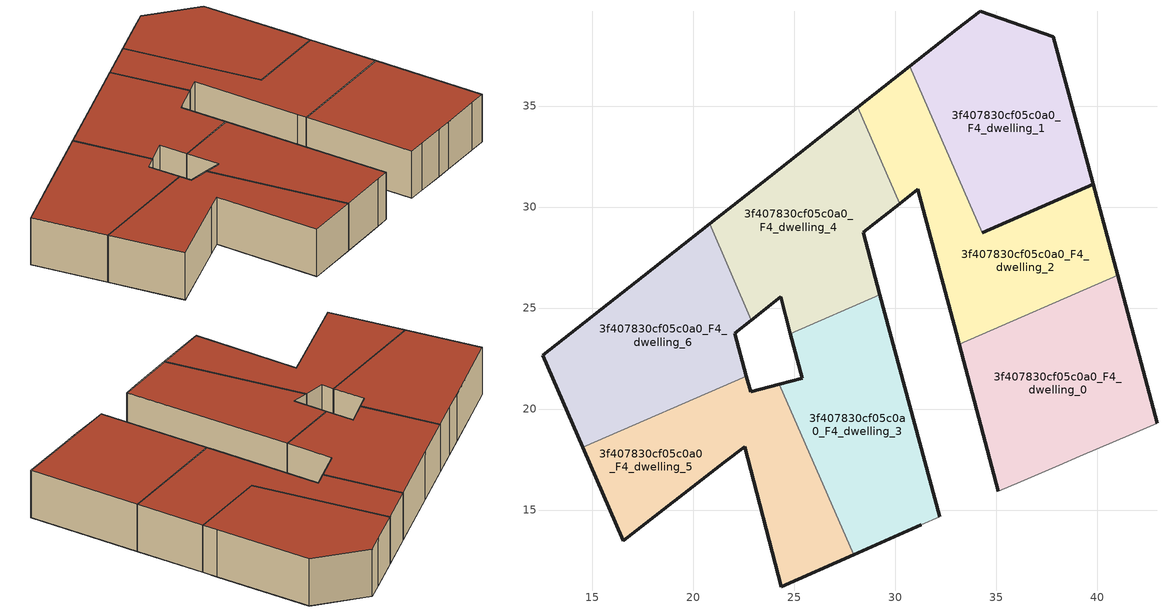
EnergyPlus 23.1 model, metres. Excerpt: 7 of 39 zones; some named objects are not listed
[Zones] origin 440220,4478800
3f407830cf05c0a0_F4_dwelling_0
 floor to 3f407830cf05c0a0_F3_dwelling_0 (EU_floor_Construction): 41.76,18.79 42.96,19.3 41.01,26.62 33.16,23.21 35.09,15.92 36.22,16.41 38.12,17.22 39.13,17.66 z12
 wall outside (EU_wall_Construction): 35.09,15.92 33.16,23.21 / 41.01,26.62 42.96,19.3 z12:15
 wall adiabatic (EU_wall_Construction): 42.96,19.3 41.76,18.79 39.13,17.66 38.12,17.22 36.22,16.41 35.09,15.92 z12:15
 wall to 3f407830cf05c0a0_F4_dwelling_2 (EU_wall_Construction): 33.16,23.21 41.01,26.62 z12:15
 roof outside (EU_roof_Construction): 41.01,26.62 42.96,19.3 41.76,18.79 39.13,17.66 38.12,17.22 36.22,16.41 35.09,15.92 33.16,23.21 z15
3f407830cf05c0a0_F4_dwelling_1
 floor to 3f407830cf05c0a0_F3_dwelling_1 (EU_floor_Construction): 39.81,31.13 39.54,32.14 37.82,38.44 34.2,39.7 33.05,38.79 30.72,36.96 34.3,28.73 z12
 wall outside (EU_wall_Construction): 30.72,36.96 33.05,38.79 34.2,39.7 37.82,38.44 39.54,32.14 39.81,31.13 34.3,28.73 z12:15
 wall to 3f407830cf05c0a0_F4_dwelling_2 (EU_wall_Construction): 34.3,28.73 30.72,36.96 z12:15
 roof outside (EU_roof_Construction): 37.82,38.44 39.54,32.14 39.81,31.13 34.3,28.73 30.72,36.96 33.05,38.79 34.2,39.7 z15
3f407830cf05c0a0_F4_dwelling_2
 floor to 3f407830cf05c0a0_F3_dwelling_2 (EU_floor_Construction): 41.01,26.62 39.81,31.13 34.3,28.73 30.72,36.96 28.15,34.94 30.22,30.17 31.12,30.87 33.01,23.77 33.16,23.21 z12
 wall outside (EU_wall_Construction): 34.3,28.73 39.81,31.13 41.01,26.62 / 33.16,23.21 33.01,23.77 31.12,30.87 30.22,30.17 / 28.15,34.94 30.72,36.96 z12:15
 wall to 3f407830cf05c0a0_F4_dwelling_4 (EU_wall_Construction): 30.22,30.17 28.15,34.94 z12:15
 roof outside (EU_roof_Construction): 39.81,31.13 41.01,26.62 33.16,23.21 33.01,23.77 31.12,30.87 30.22,30.17 28.15,34.94 30.72,36.96 34.3,28.73 z15
3f407830cf05c0a0_F4_dwelling_3
 floor to 3f407830cf05c0a0_F3_dwelling_3 (EU_floor_Construction): 31.28,14.26 32.2,14.67 29.24,25.66 24.81,23.73 25.4,21.52 24.27,21.22 27.94,12.79 z12
 wall outside (EU_wall_Construction): 24.27,21.22 25.4,21.52 24.81,23.73 / 29.24,25.66 32.2,14.67 / 31.28,14.26 27.94,12.79 z12:15
 wall to 3f407830cf05c0a0_F4_dwelling_5 (EU_wall_Construction): 27.94,12.79 24.27,21.22 z12:15
 wall to 3f407830cf05c0a0_F4_dwelling_4 (EU_wall_Construction): 24.81,23.73 29.24,25.66 z12:15
 wall adiabatic (EU_wall_Construction): 32.2,14.67 31.28,14.26 z12:15
 roof outside (EU_roof_Construction): 29.24,25.66 32.2,14.67 31.28,14.26 27.94,12.79 24.27,21.22 25.4,21.52 24.81,23.73 z15
3f407830cf05c0a0_F4_dwelling_4
 floor to 3f407830cf05c0a0_F3_dwelling_4 (EU_floor_Construction): 29.24,25.66 28.41,28.74 30.22,30.17 28.15,34.94 23.78,31.5 20.8,29.17 22.88,24.41 24.32,25.56 24.81,23.73 z12
 wall outside (EU_wall_Construction): 20.8,29.17 23.78,31.5 28.15,34.94 / 30.22,30.17 28.41,28.74 29.24,25.66 / 24.81,23.73 24.32,25.56 22.88,24.41 z12:15
 wall to 3f407830cf05c0a0_F4_dwelling_6 (EU_wall_Construction): 22.88,24.41 20.8,29.17 z12:15
 roof outside (EU_roof_Construction): 28.15,34.94 30.22,30.17 28.41,28.74 29.24,25.66 24.81,23.73 24.32,25.56 22.88,24.41 20.8,29.17 23.78,31.5 z15
3f407830cf05c0a0_F4_dwelling_5
 floor to 3f407830cf05c0a0_F3_dwelling_5 (EU_floor_Construction): 27.94,12.79 24.27,21.22 22.85,20.85 22.63,21.63 14.53,18.1 16.53,13.49 21.53,17.36 22.55,18.14 24.36,11.2 z12
 wall outside (EU_wall_Construction): 27.94,12.79 24.36,11.2 22.55,18.14 21.53,17.36 16.53,13.49 14.53,18.1 / 22.63,21.63 22.85,20.85 24.27,21.22 z12:15
 wall to 3f407830cf05c0a0_F4_dwelling_6 (EU_wall_Construction): 14.53,18.1 22.63,21.63 z12:15
 roof outside (EU_roof_Construction): 24.27,21.22 27.94,12.79 24.36,11.2 22.55,18.14 21.53,17.36 16.53,13.49 14.53,18.1 22.63,21.63 22.85,20.85 z15
3f407830cf05c0a0_F4_dwelling_6
 floor to 3f407830cf05c0a0_F3_dwelling_6 (EU_floor_Construction): 22.63,21.63 22.05,23.74 22.88,24.41 20.8,29.17 19.06,27.8 17.52,26.58 12.54,22.67 14.53,18.1 z12
 wall outside (EU_wall_Construction): 22.88,24.41 22.05,23.74 22.63,21.63 / 14.53,18.1 12.54,22.67 17.52,26.58 19.06,27.8 20.8,29.17 z12:15
 roof outside (EU_roof_Construction): 20.8,29.17 22.88,24.41 22.05,23.74 22.63,21.63 14.53,18.1 12.54,22.67 17.52,26.58 19.06,27.8 z15
[Building]
EU S2 Campaign: North Axis=0; Terrain=City; Solar Distribution=FullExterior
[Site:Location]
Madrid: Latitude=40.5; Longitude=-3.5; Time Zone=1; Elevation=609
[SizingPeriod:WeatherFileDays]
AnnualSizingPeriod: Begin Month=1; Begin Day of Month=1; End Month=12; End Day of Month=31; Day of Week for Start Day=Monday; Use Weather File Daylight Saving Period=No; Use Weather File Rain and Snow Indicators=No
[MATERIAL]
EU_InternalMass_Material: Roughness=MediumRough; Thickness=0.1; Conductivity=1; Density=1800; Specific Heat=900; Thermal Absorptance=0.9; Solar Absorptance=0.7; Visible Absorptance=0.7
[MATERIAL:NOMASS] Roughness=MediumRough; Thermal Absorptance=0.9; Solar Absorptance=0.7; Visible Absorptance=0.7
Name | Thermal Resistance
EU_wall_NoMass | 0.609216
EU_roof_NoMass | 0.513268
EU_floor_NoMass | 0.568163
[CONSTRUCTION]
EU_wall_Construction: EU_wall_NoMass
EU_roof_Construction: EU_roof_NoMass
EU_floor_Construction: EU_floor_NoMass
EU_InternalMass_Construction: EU_InternalMass_Material
[ZONE] Type=1; Multiplier=1; Ceiling Height=autocalculate; Floor Area=autocalculate; Part of Total Floor Area=Yes
Name | Volume
3f407830cf05c0a0_F4_dwelling_0 | 191.93
3f407830cf05c0a0_F4_dwelling_1 | 184.563
3f407830cf05c0a0_F4_dwelling_2 | 191.924
3f407830cf05c0a0_F4_dwelling_3 | 177.204
3f407830cf05c0a0_F4_dwelling_4 | 177.218
3f407830cf05c0a0_F4_dwelling_5 | 184.582
3f407830cf05c0a0_F4_dwelling_6 | 184.571
[INTERNALMASS] Construction=EU_InternalMass_Construction
Name | Zone or ZoneList | Surface Area
3f407830cf05c0a0_F4_dwelling_0_EU_InternalMass | 3f407830cf05c0a0_F4_dwelling_0 | 61.5233
3f407830cf05c0a0_F4_dwelling_1_EU_InternalMass | 3f407830cf05c0a0_F4_dwelling_1 | 146.367
3f407830cf05c0a0_F4_dwelling_2_EU_InternalMass | 3f407830cf05c0a0_F4_dwelling_2 | 65.4045
3f407830cf05c0a0_F4_dwelling_3_EU_InternalMass | 3f407830cf05c0a0_F4_dwelling_3 | 61.5318
3f407830cf05c0a0_F4_dwelling_4_EU_InternalMass | 3f407830cf05c0a0_F4_dwelling_4 | 52.4586
3f407830cf05c0a0_F4_dwelling_5_EU_InternalMass | 3f407830cf05c0a0_F4_dwelling_5 | 52.4568
3f407830cf05c0a0_F4_dwelling_6_EU_InternalMass | 3f407830cf05c0a0_F4_dwelling_6 | 52.4593
[OTHEREQUIPMENT] Fuel Type=Electricity; Design Level Calculation Method=Watts/Area; Power per Zone Floor Area=1; Fraction Latent=0; Fraction Radiant=0; Fraction Lost=0; Carbon Dioxide Generation Rate=0; EndUse Subcategory=EU_Step8_InternalGains
Name | Zone or ZoneList or Space or SpaceList | Schedule
EU_Step8_InternalGain_3f407830cf05c0a0_F4_dwelling_0_f000 | 3f407830cf05c0a0_F4_dwelling_0 | EU_Step8_GainSchedule_3f407830cf05c0a0_F4_dwelling_0_f000
EU_Step8_InternalGain_3f407830cf05c0a0_F4_dwelling_1_f000 | 3f407830cf05c0a0_F4_dwelling_1 | EU_Step8_GainSchedule_3f407830cf05c0a0_F4_dwelling_1_f000
EU_Step8_InternalGain_3f407830cf05c0a0_F4_dwelling_2_f000 | 3f407830cf05c0a0_F4_dwelling_2 | EU_Step8_GainSchedule_3f407830cf05c0a0_F4_dwelling_2_f000
EU_Step8_InternalGain_3f407830cf05c0a0_F4_dwelling_3_f000 | 3f407830cf05c0a0_F4_dwelling_3 | EU_Step8_GainSchedule_3f407830cf05c0a0_F4_dwelling_3_f000
EU_Step8_InternalGain_3f407830cf05c0a0_F4_dwelling_4_f000 | 3f407830cf05c0a0_F4_dwelling_4 | EU_Step8_GainSchedule_3f407830cf05c0a0_F4_dwelling_4_f000
EU_Step8_InternalGain_3f407830cf05c0a0_F4_dwelling_5_f000 | 3f407830cf05c0a0_F4_dwelling_5 | EU_Step8_GainSchedule_3f407830cf05c0a0_F4_dwelling_5_f000
EU_Step8_InternalGain_3f407830cf05c0a0_F4_dwelling_6_f000 | 3f407830cf05c0a0_F4_dwelling_6 | EU_Step8_GainSchedule_3f407830cf05c0a0_F4_dwelling_6_f000
[ZONEVENTILATION:DESIGNFLOWRATE] Schedule=EU_AlwaysOn; Design Flow Rate Calculation Method=AirChanges/Hour; Air Changes per Hour=0.752966; Ventilation Type=Natural; Fan Pressure Rise=0; Fan Total Efficiency=1; Constant Term Coefficient=1; Temperature Term Coefficient=0; Velocity Term Coefficient=0; Velocity Squared Term Coefficient=0; Minimum Indoor Temperature=-100; Maximum Indoor Temperature=100; Delta Temperature=-100; Minimum Outdoor Temperature=-100; Maximum Outdoor Temperature=100; Maximum Wind Speed=40
Name | Zone or ZoneList or Space or SpaceList
EU_ConstantAir_3f407830cf05c0a0_F4_dwelling_0 | 3f407830cf05c0a0_F4_dwelling_0
EU_ConstantAir_3f407830cf05c0a0_F4_dwelling_1 | 3f407830cf05c0a0_F4_dwelling_1
EU_ConstantAir_3f407830cf05c0a0_F4_dwelling_2 | 3f407830cf05c0a0_F4_dwelling_2
EU_ConstantAir_3f407830cf05c0a0_F4_dwelling_3 | 3f407830cf05c0a0_F4_dwelling_3
EU_ConstantAir_3f407830cf05c0a0_F4_dwelling_4 | 3f407830cf05c0a0_F4_dwelling_4
EU_ConstantAir_3f407830cf05c0a0_F4_dwelling_5 | 3f407830cf05c0a0_F4_dwelling_5
EU_ConstantAir_3f407830cf05c0a0_F4_dwelling_6 | 3f407830cf05c0a0_F4_dwelling_6
[HVACTEMPLATE:ZONE:IDEALLOADSAIRSYSTEM] System Availability Schedule=EU_AlwaysOn; Maximum Heating Supply Air Temperature=50; Minimum Cooling Supply Air Temperature=13; Maximum Heating Supply Air Humidity Ratio=0.0156; Minimum Cooling Supply Air Humidity Ratio=0.0077; Heating Limit=NoLimit; Cooling Limit=NoLimit; Heating Availability Schedule=EU_AlwaysOn; Cooling Availability Schedule=EU_CoolingOff; Dehumidification Control Type=ConstantSensibleHeatRatio; Cooling Sensible Heat Ratio=0.7; Dehumidification Setpoint=60; Humidification Control Type=None; Humidification Setpoint=30; Outdoor Air Method=None; Outdoor Air Flow Rate per Person=0.00944; Outdoor Air Flow Rate per Zone Floor Area=0; Outdoor Air Flow Rate per Zone=0; Demand Controlled Ventilation Type=None; Outdoor Air Economizer Type=NoEconomizer; Heat Recovery Type=None; Sensible Heat Recovery Effectiveness=0.7; Latent Heat Recovery Effectiveness=0.65
Name | Template Thermostat
3f407830cf05c0a0_F4_dwelling_0 | EU_HeatOnly_3f407830cf05c0a0_F4_dwelling_0
3f407830cf05c0a0_F4_dwelling_1 | EU_HeatOnly_3f407830cf05c0a0_F4_dwelling_1
3f407830cf05c0a0_F4_dwelling_2 | EU_HeatOnly_3f407830cf05c0a0_F4_dwelling_2
3f407830cf05c0a0_F4_dwelling_3 | EU_HeatOnly_3f407830cf05c0a0_F4_dwelling_3
3f407830cf05c0a0_F4_dwelling_4 | EU_HeatOnly_3f407830cf05c0a0_F4_dwelling_4
3f407830cf05c0a0_F4_dwelling_5 | EU_HeatOnly_3f407830cf05c0a0_F4_dwelling_5
3f407830cf05c0a0_F4_dwelling_6 | EU_HeatOnly_3f407830cf05c0a0_F4_dwelling_6
[SIZING:ZONE] Zone Cooling Design Supply Air Temperature Input Method=SupplyAirTemperature; Zone Cooling Design Supply Air Temperature=13; Zone Heating Design Supply Air Temperature Input Method=SupplyAirTemperature; Zone Heating Design Supply Air Temperature=50; Zone Cooling Design Supply Air Humidity Ratio=0.008; Zone Heating Design Supply Air Humidity Ratio=0.008; Cooling Design Air Flow Method=DesignDay; Cooling Design Air Flow Rate=0; Cooling Minimum Air Flow per Zone Floor Area=0.000762; Cooling Minimum Air Flow=0; Cooling Minimum Air Flow Fraction=0.2; Heating Design Air Flow Method=DesignDay; Heating Design Air Flow Rate=0; Heating Maximum Air Flow per Zone Floor Area=0.002032; Heating Maximum Air Flow=0.141576; Heating Maximum Air Flow Fraction=0.3; Account for Dedicated Outdoor Air System=No; Dedicated Outdoor Air System Control Strategy=NeutralSupplyAir; Dedicated Outdoor Air Low Setpoint Temperature for Design=autosize; Dedicated Outdoor Air High Setpoint Temperature for Design=autosize; Zone Load Sizing Method=Sensible Load Only No Latent Load; Zone Latent Cooling Design Supply Air Humidity Ratio Input Method=HumidityRatioDifference; Zone Cooling Design Supply Air Humidity Ratio Difference=0.005; Zone Latent Heating Design Supply Air Humidity Ratio Input Method=HumidityRatioDifference; Zone Humidification Design Supply Air Humidity Ratio Difference=0.005
3f407830cf05c0a0_F4_dwelling_0; 3f407830cf05c0a0_F4_dwelling_1; 3f407830cf05c0a0_F4_dwelling_2; 3f407830cf05c0a0_F4_dwelling_3; 3f407830cf05c0a0_F4_dwelling_4; 3f407830cf05c0a0_F4_dwelling_5; 3f407830cf05c0a0_F4_dwelling_6
[SCHEDULE:CONSTANT]
Name | Hourly Value
EU_AlwaysOn | 1
EU_CoolingOff | 0
[SCHEDULE:FILE] Column Number=1; Rows to Skip at Top=0; Number of Hours of Data=8760; Column Separator=Comma; Interpolate to Timestep=No; Minutes per Item=60; Adjust Schedule for Daylight Savings=Yes
Name | File
EU_Step8_GainSchedule_3f407830cf05c0a0_F4_dwelling_0_f000 | ../../schedules/3f407830cf05c0a0/3f407830cf05c0a0_F4_dwelling_0_f000_gain.csv
EU_Step8_GainSchedule_3f407830cf05c0a0_F4_dwelling_1_f000 | ../../schedules/3f407830cf05c0a0/3f407830cf05c0a0_F4_dwelling_1_f000_gain.csv
EU_Step8_GainSchedule_3f407830cf05c0a0_F4_dwelling_2_f000 | ../../schedules/3f407830cf05c0a0/3f407830cf05c0a0_F4_dwelling_2_f000_gain.csv
EU_Step8_GainSchedule_3f407830cf05c0a0_F4_dwelling_3_f000 | ../../schedules/3f407830cf05c0a0/3f407830cf05c0a0_F4_dwelling_3_f000_gain.csv
EU_Step8_GainSchedule_3f407830cf05c0a0_F4_dwelling_4_f000 | ../../schedules/3f407830cf05c0a0/3f407830cf05c0a0_F4_dwelling_4_f000_gain.csv
EU_Step8_GainSchedule_3f407830cf05c0a0_F4_dwelling_5_f000 | ../../schedules/3f407830cf05c0a0/3f407830cf05c0a0_F4_dwelling_5_f000_gain.csv
EU_Step8_GainSchedule_3f407830cf05c0a0_F4_dwelling_6_f000 | ../../schedules/3f407830cf05c0a0/3f407830cf05c0a0_F4_dwelling_6_f000_gain.csv
